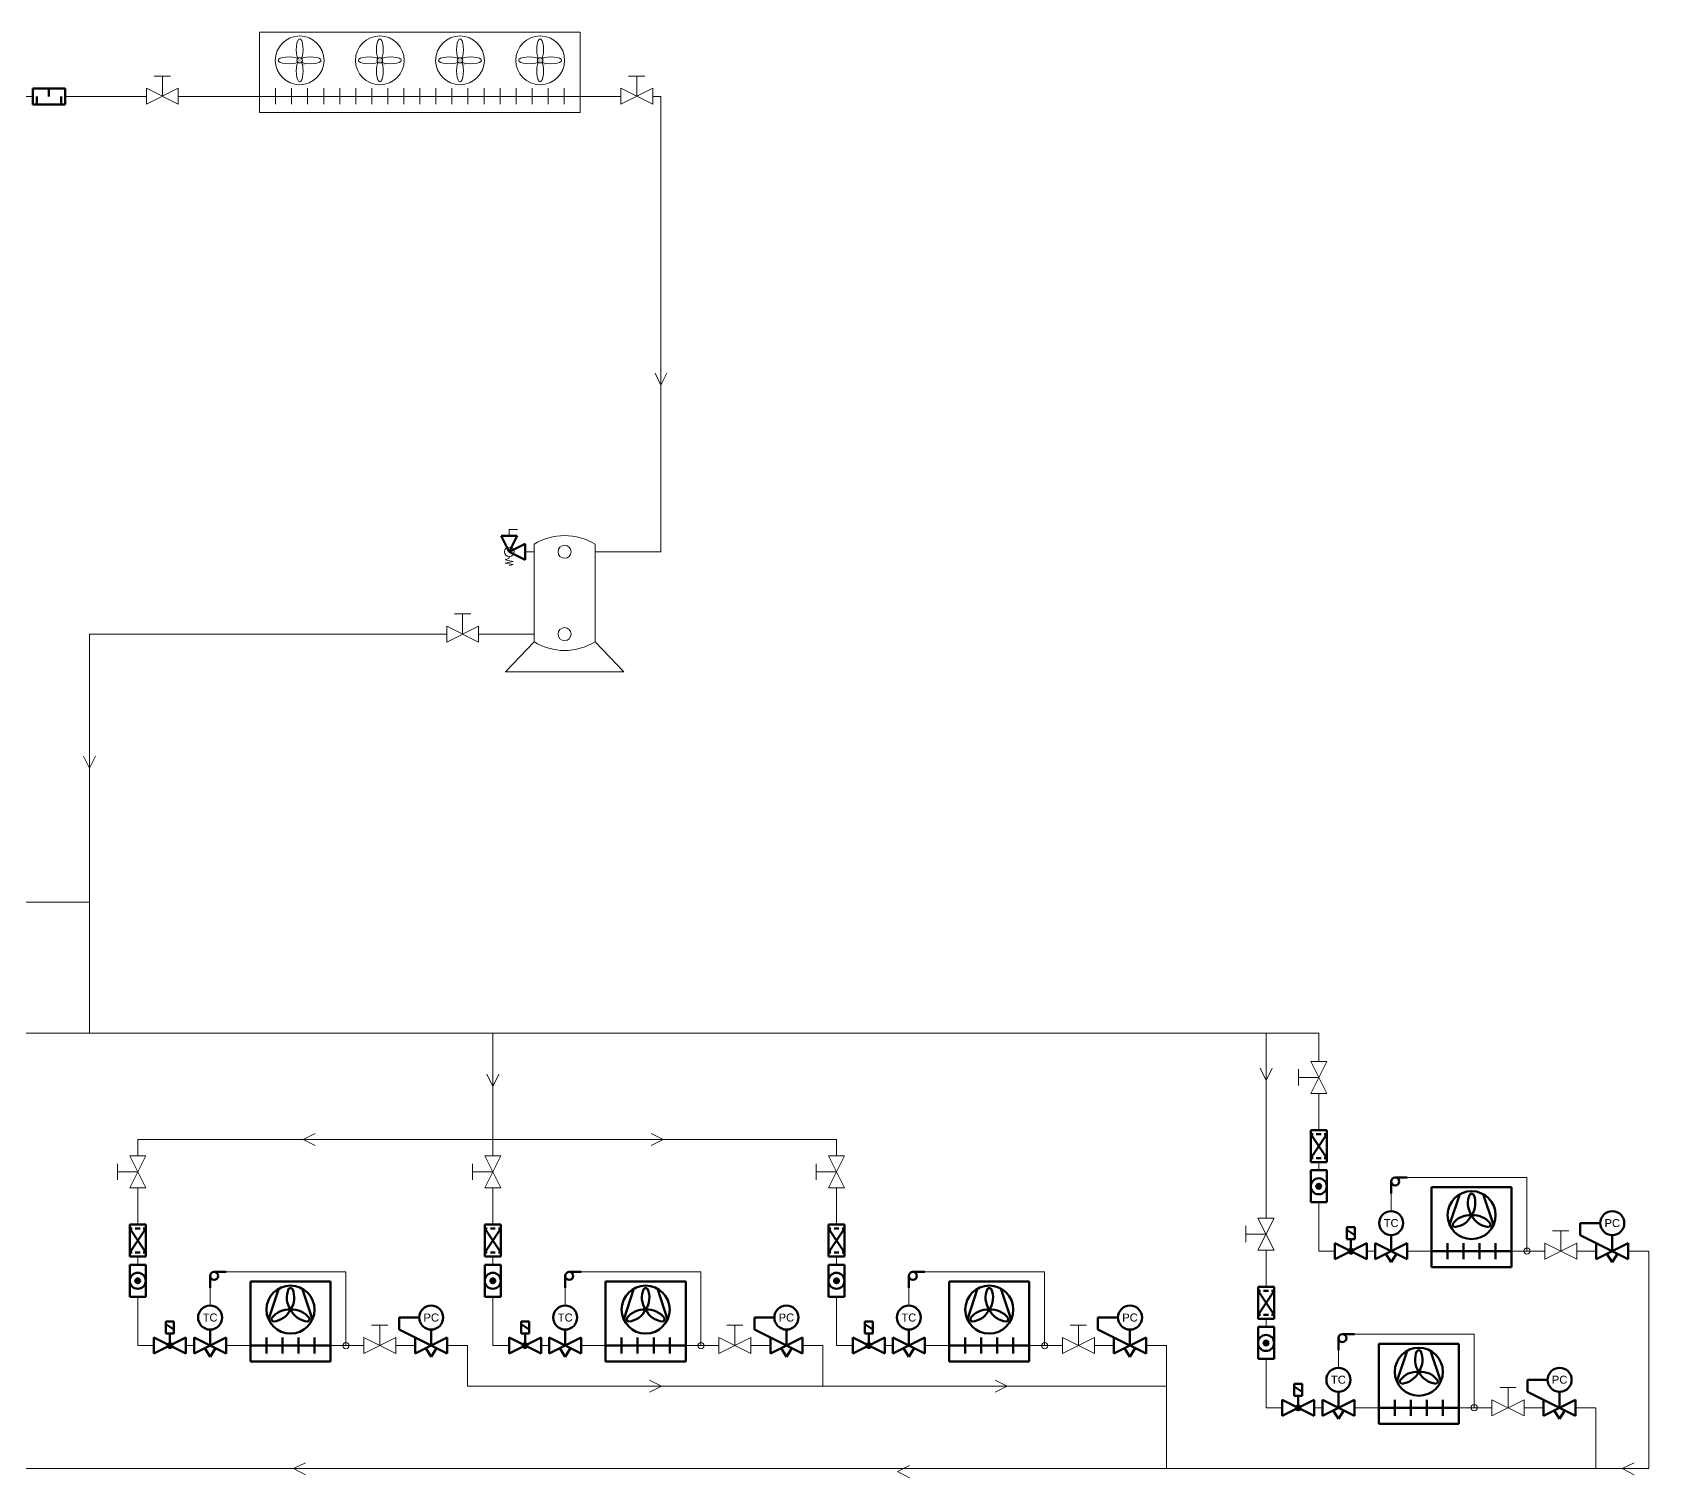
# Model space of a CAD drawing. Header units: inches. Extents: x 8.1 to 53.5, y 1.9 to 19.7.
# Drawn here: x 33.6 to 53.48, y 1.89 to 19.67 of the extents above; entities that cross this region are included whole.
import ezdxf

# ---------------------------------------------------------------- set-up
doc = ezdxf.new("R2010")
doc.units = ezdxf.units.IN
doc.header["$MEASUREMENT"] = 0
doc.layers.add('CONTOUR', color=7, linetype='Continuous', lineweight=50)
doc.layers.add('TEXT', color=7, linetype='Continuous', lineweight=25)
doc.styles.get("Standard").update_dxf_attribs({"font": 'arial.ttf'})

# ---------------------------------------------------------------- blocks, each defined once
blk = doc.blocks.new('shumozaglushitel')
at = {"layer": 'CONTOUR'}
for p, q in [((0, 2.5), (0, -2.5)), ((0, 2.5), (10, 2.5)), ((1.25, -2.5), (1.25, 0)), ((5, 2.5), (5, 0)), ((8.75, -2.5), (8.75, 0)), ((10, 2.5), (10, -2.5)), ((0, -2.5), (10, -2.5))]:
    blk.add_line(p, q, dxfattribs=at)
blk = doc.blocks.new('izparitel')
at = {"layer": 'CONTOUR'}
for p, q in [((25, 20), (0, 20)), ((0, 20), (0, -5)), ((5.649219, 8.197657), (8.850781, 17.802343)), ((16.149219, 17.802343), (19.350781, 8.197657)), ((25, -5), (25, 20)), ((0, 0), (25, 0)), ((5, -2.5), (5, 2.5)), ((10, 2.5), (10, -2.5)), ((15, -2.5), (15, 2.5)), ((20, 2.5), (20, -2.5)), ((0, -5), (25, -5))]:
    blk.add_line(p, q, dxfattribs=at)
blk.add_circle((12.5, 11.25), 7.5, dxfattribs=at)
for centre, radius, start, end in [((17.916667, 15), 6.588078, 155.57771, 214.695154), ((17.916667, 15), 6.588078, 155.57771, 214.695154), ((12.5, 17.101829), 0.851829, 46.909465, 133.090535), ((12.5, 17.101829), 0.851829, 46.909465, 133.090535), ((7.083333, 15), 6.588078, 325.304846, 24.42229), ((7.083333, 15), 6.588078, 325.304846, 24.42229), ((11.960738, 4.684029), 6.588078, 85.304846, 144.42229), ((6.544071, 14.065971), 6.588078, 275.57771, 334.695154), ((13.039262, 4.684029), 6.588078, 35.57771, 94.695154), ((18.455929, 14.065971), 6.588078, 205.304846, 264.42229), ((7.432168, 8.324086), 0.851829, 166.909465, 253.090535), ((17.567832, 8.324086), 0.851829, 286.909465, 13.090535)]:
    blk.add_arc(centre, radius, start, end, dxfattribs=at)
blk = doc.blocks.new('trv')
at = {"layer": 'CONTOUR'}
for p, q in [((10, -2.5), (0, 2.5)), ((0, 2.5), (0, -2.5)), ((0, -2.5), (10, 2.5)), ((5, 0), (5, 5)), ((10, 2.5), (10, -2.5)), ((5, -3.5), (3.333333, -0.833333)), ((5, -3.5), (6.666667, -0.833333))]:
    blk.add_line(p, q, dxfattribs=at)
blk.add_circle((5, 8.75), 3.75, dxfattribs=at)
at = {"layer": 'CONTOUR', "insert": (5, 8.75), "char_height": 2.5, "width": 100, "attachment_point": 5}
blk.add_mtext('TC', dxfattribs=at)
blk = doc.blocks.new('punkt-0')
at = {"layer": 'CONTOUR'}
h = blk.add_hatch(color=256, dxfattribs=at)
edge = h.paths.add_edge_path()
edge.add_arc((0, 0), 0.75, 0, 360)
blk.add_circle((0, 0), 0.75, dxfattribs=at)
blk = doc.blocks.new('solenoid-ventil')
at = {"layer": 'CONTOUR'}
for p, q in [((3.75, 7.5), (6.25, 7.5)), ((3.75, 7.5), (3.75, 3.75)), ((3.75, 6.67), (6.25, 5)), ((6.25, 7.5), (6.25, 3.75)), ((10, -2.5), (0, 2.5)), ((0, 2.5), (0, -2.5)), ((0, -2.5), (10, 2.5)), ((3.75, 3.75), (6.25, 3.75)), ((5, 0), (5, 3.75)), ((10, 2.5), (10, -2.5))]:
    blk.add_line(p, q, dxfattribs=at)
at = {"layer": 'CONTOUR', "rotation": 90}
blk.add_blockref('punkt-0', (5, 0), dxfattribs=at)
blk = doc.blocks.new('nabludatelno stuklo s indikator za vlaga')
at = {"layer": 'CONTOUR'}
for p, q in [((0, 2.5), (0, -2.5)), ((0, 2.5), (10, 2.5)), ((10, 2.5), (10, -2.5)), ((0, -2.5), (10, -2.5))]:
    blk.add_line(p, q, dxfattribs=at)
blk.add_circle((5, 0), 2.5, dxfattribs=at)
blk.add_blockref('punkt-0', (5, 0), dxfattribs=at)
blk = doc.blocks.new('filtur dehidrator')
at = {"layer": 'CONTOUR'}
for p, q in [((0, 2.5), (0, -2.5)), ((0, 2.5), (10, 2.5)), ((1.25, -2.5), (8.75, 2.5)), ((8.75, -2.5), (1.25, 2.5)), ((1.25, 2.5), (1.25, 1.75)), ((1.25, 0.75), (1.25, -0.75)), ((8.75, 2.5), (8.75, 1.75)), ((8.75, 0.75), (8.75, -0.75)), ((10, 2.5), (10, -2.5)), ((0, -2.5), (10, -2.5)), ((1.25, -2.5), (1.25, -1.75)), ((8.75, -2.5), (8.75, -1.75))]:
    blk.add_line(p, q, dxfattribs=at)
blk = doc.blocks.new('kapqrna truba1')
at = {"layer": 'CONTOUR'}
for p, q in [((3.75, 0), (0, 0)), ((5, -1.25), (5, -5))]:
    blk.add_line(p, q, dxfattribs=at)
blk.add_circle((3.75, -1.25), 1.25, dxfattribs=at)
blk = doc.blocks.new('pc-ventil2')
at = {"layer": 'CONTOUR'}
for p, q in [((-5, 5), (-5, 8.75)), ((1.25, 8.75), (-5, 8.75)), ((0, 2.5), (-5, 5)), ((10, -2.5), (0, 2.5)), ((0, 2.5), (0, -2.5)), ((0, -2.5), (10, 2.5)), ((5, 0), (5, 5)), ((10, 2.5), (10, -2.5)), ((5, -3.5), (3.333333, -0.833333)), ((5, -3.5), (6.666667, -0.833333))]:
    blk.add_line(p, q, dxfattribs=at)
blk.add_circle((5, 8.75), 3.75, dxfattribs=at)
at = {"layer": 'TEXT', "insert": (5, 8.75), "char_height": 2.5, "width": 100, "attachment_point": 5}
blk.add_mtext('PC', dxfattribs=at)
blk = doc.blocks.new('eckventil2')
at = {"layer": 'CONTOUR'}
for p, q in [((0, 2.5), (0, -2.5)), ((5, 0), (0, 2.5)), ((0, -2.5), (5, 0)), ((2.5, -5), (5, 0)), ((5, 0), (7.5, -5)), ((7.5, -5), (2.5, -5))]:
    blk.add_line(p, q, dxfattribs=at)

msp = doc.modelspace()

# ---------------------------------------------------------------- hatches: boundary and pattern name
at = {"lineweight": 15}
h = msp.add_hatch(color=256, dxfattribs=at)
h.dxf.hatch_style = 1
edge = h.paths.add_edge_path()
edge.add_arc((36.89, 19.324), 0.034, 0, 180)
edge.add_arc((36.89, 19.324), 0.034, 180, 314.9981)
edge.add_ellipse((36.89, 19.192), major_axis=(0, -0.132), ratio=0.316606, start_angle=504.8644, end_angle=504.8652)
edge.add_ellipse((37.022, 19.324), major_axis=(0.132, 0), ratio=0.316606, start_angle=-144.8652, end_angle=-144.8644)
edge.add_arc((36.89, 19.324), 0.034, 314.9995, 360)
edge = h.paths.add_edge_path()
edge.add_arc((37.876, 19.324), 0.034, 180, 314.9981)
edge.add_ellipse((37.876, 19.192), major_axis=(0, -0.132), ratio=0.316606, start_angle=504.8644, end_angle=504.8652)
edge.add_ellipse((38.008, 19.324), major_axis=(0.132, 0), ratio=0.316606, start_angle=-144.8652, end_angle=-144.8644)
edge.add_arc((37.876, 19.324), 0.034, 314.9995, 360)
edge.add_arc((37.876, 19.324), 0.034, 0, 180)
edge = h.paths.add_edge_path()
edge.add_arc((38.862, 19.324), 0.034, 180, 314.9981)
edge.add_ellipse((38.862, 19.192), major_axis=(0, -0.132), ratio=0.316606, start_angle=504.8644, end_angle=504.8652)
edge.add_ellipse((38.994, 19.324), major_axis=(0.132, 0), ratio=0.316606, start_angle=-144.8652, end_angle=-144.8644)
edge.add_arc((38.862, 19.324), 0.034, 314.9995, 360)
edge.add_arc((38.862, 19.324), 0.034, 0, 180)
edge = h.paths.add_edge_path()
edge.add_arc((39.848, 19.324), 0.034, 180, 314.9981)
edge.add_ellipse((39.848, 19.192), major_axis=(0, -0.132), ratio=0.316606, start_angle=504.8644, end_angle=504.8652)
edge.add_ellipse((39.979, 19.324), major_axis=(0.132, 0), ratio=0.316606, start_angle=-144.8652, end_angle=-144.8644)
edge.add_arc((39.848, 19.324), 0.034, 314.9995, 360)
edge.add_arc((39.848, 19.324), 0.034, 0, 180)

# ---------------------------------------------------------------- linework, layer by layer
for p, q in [((36.397, 19.669), (36.397, 18.881)), ((35.201, 19.131), (35.101, 19.131)), ((35.201, 18.881), (35.201, 19.131)), ((35.201, 19.131), (35.301, 19.131)), ((41.036, 18.881), (41.036, 19.131)), ((35.004, 18.98), (35.397, 18.783)), ((35.397, 18.98), (35.004, 18.783)), ((35.004, 18.98), (35.004, 18.783)), ((35.397, 18.783), (35.397, 18.98)), ((36.594, 18.98), (36.594, 18.783)), ((36.791, 18.98), (36.791, 18.783)), ((36.988, 18.98), (36.988, 18.783)), ((37.185, 18.98), (37.185, 18.783)), ((37.382, 18.98), (37.382, 18.783)), ((37.58, 18.98), (37.58, 18.783)), ((37.777, 18.98), (37.777, 18.783)), ((37.974, 18.98), (37.974, 18.783)), ((38.171, 18.98), (38.171, 18.783)), ((38.368, 18.98), (38.368, 18.783)), ((38.566, 18.98), (38.566, 18.783)), ((38.763, 18.98), (38.763, 18.783)), ((38.96, 18.98), (38.96, 18.783)), ((39.157, 18.98), (39.157, 18.783)), ((39.354, 18.98), (39.354, 18.783)), ((39.552, 18.98), (39.552, 18.783)), ((39.749, 18.98), (39.749, 18.783)), ((39.946, 18.98), (39.946, 18.783)), ((40.143, 18.98), (40.143, 18.783)), ((29.61, 18.881), (33.61, 18.881)), ((34.004, 18.881), (35.004, 18.881)), ((35.397, 18.881), (36.397, 18.881)), ((36.397, 18.881), (40.34, 18.881)), ((40.34, 18.881), (40.84, 18.881)), ((41.233, 18.881), (41.333, 18.881)), ((41.333, 18.881), (41.333, 17.381)), ((41.333, 17.381), (41.333, 13.278)), ((39.468, 13.474), (39.468, 13.554)), ((39.468, 13.554), (39.568, 13.554)), ((39.773, 13.372), (39.773, 12.172)), ((40.523, 13.372), (40.523, 12.172)), ((39.468, 13.199), (39.419, 13.18)), ((39.419, 13.18), (39.517, 13.16)), ((39.517, 13.16), (39.419, 13.14)), ((39.419, 13.14), (39.517, 13.121)), ((39.468, 13.219), (39.468, 13.199)), ((39.517, 13.121), (39.468, 13.111)), ((39.773, 13.278), (39.665, 13.278)), ((41.333, 13.278), (40.523, 13.278)), ((38.894, 12.266), (38.894, 12.516)), ((38.698, 12.266), (34.305, 12.266)), ((34.305, 8.969), (34.305, 12.266)), ((39.773, 12.266), (39.091, 12.266)), ((39.773, 12.172), (39.42, 11.801)), ((40.523, 12.172), (40.876, 11.801)), ((39.42, 11.801), (40.876, 11.801)), ((34.305, 8.969), (27.438, 8.969)), ((34.305, 8.969), (34.305, 7.358)), ((21.467, 7.358), (34.305, 7.358)), ((34.305, 7.358), (39.265, 7.358)), ((39.265, 7.358), (39.265, 6.047)), ((39.265, 7.358), (49.423, 7.358)), ((48.775, 5.282), (48.775, 7.358)), ((49.423, 7.358), (49.423, 7.208)), ((49.423, 7.008), (49.423, 7.208)), ((49.173, 6.812), (49.423, 6.812)), ((49.423, 6.162), (49.423, 6.615)), ((34.898, 5.847), (34.898, 6.047)), ((34.898, 6.047), (43.492, 6.047)), ((39.265, 5.847), (39.265, 6.047)), ((43.492, 6.047), (43.492, 5.847)), ((49.423, 5.669), (49.423, 5.769)), ((34.648, 5.65), (34.898, 5.65)), ((39.015, 5.65), (39.265, 5.65)), ((43.242, 5.65), (43.492, 5.65)), ((50.511, 5.58), (51.984, 5.58)), ((51.984, 5.58), (51.984, 4.675)), ((34.898, 5.001), (34.898, 5.453)), ((39.265, 5.001), (39.265, 5.453)), ((43.492, 5.001), (43.492, 5.453)), ((50.314, 5.167), (50.314, 5.384)), ((48.775, 5.082), (48.775, 5.282)), ((49.423, 5.175), (49.423, 5.275)), ((49.423, 4.675), (49.423, 5.175)), ((48.525, 4.885), (48.775, 4.885)), ((52.4, 4.675), (52.4, 4.925)), ((34.898, 4.507), (34.898, 4.607)), ((39.265, 4.507), (39.265, 4.607)), ((43.492, 4.507), (43.492, 4.607)), ((48.775, 4.236), (48.775, 4.688)), ((49.623, 4.675), (49.423, 4.675)), ((50.117, 4.675), (50.017, 4.675)), ((50.811, 4.675), (50.511, 4.675)), ((51.795, 4.675), (52.203, 4.675)), ((52.597, 4.675), (52.837, 4.675)), ((53.231, 4.675), (53.481, 4.675)), ((53.481, 4.675), (53.481, 4.175)), ((35.985, 4.419), (37.458, 4.419)), ((37.458, 4.419), (37.458, 3.513)), ((40.353, 4.419), (41.825, 4.419)), ((41.825, 4.419), (41.825, 3.513)), ((44.579, 4.419), (46.052, 4.419)), ((46.052, 4.419), (46.052, 3.513)), ((35.788, 4.005), (35.788, 4.222)), ((40.156, 4.005), (40.156, 4.222)), ((44.382, 4.005), (44.382, 4.222)), ((53.481, 4.175), (53.481, 1.999)), ((34.898, 4.013), (34.898, 4.113)), ((34.898, 3.513), (34.898, 4.013)), ((39.265, 4.013), (39.265, 4.113)), ((39.265, 3.513), (39.265, 4.013)), ((43.492, 4.013), (43.492, 4.113)), ((43.492, 3.513), (43.492, 4.013)), ((48.775, 3.742), (48.775, 3.842)), ((37.874, 3.513), (37.874, 3.763)), ((42.242, 3.513), (42.242, 3.763)), ((46.468, 3.513), (46.468, 3.763)), ((49.862, 3.654), (51.335, 3.654)), ((51.335, 3.654), (51.335, 2.748)), ((35.098, 3.513), (34.898, 3.513)), ((35.591, 3.513), (35.491, 3.513)), ((36.285, 3.513), (35.985, 3.513)), ((37.269, 3.513), (37.677, 3.513)), ((38.071, 3.513), (38.311, 3.513)), ((38.705, 3.513), (38.955, 3.513)), ((38.955, 3.513), (38.955, 3.013)), ((39.465, 3.513), (39.265, 3.513)), ((39.959, 3.513), (39.859, 3.513)), ((40.653, 3.513), (40.353, 3.513)), ((41.637, 3.513), (42.045, 3.513)), ((42.439, 3.513), (42.679, 3.513)), ((43.073, 3.513), (43.323, 3.513)), ((43.323, 3.513), (43.323, 3.013)), ((43.692, 3.513), (43.492, 3.513)), ((44.185, 3.513), (44.085, 3.513)), ((44.879, 3.513), (44.579, 3.513)), ((45.863, 3.513), (46.271, 3.513)), ((46.665, 3.513), (46.905, 3.513)), ((47.299, 3.513), (47.549, 3.513)), ((47.549, 3.513), (47.549, 3.013)), ((49.665, 3.24), (49.665, 3.457)), ((48.775, 3.248), (48.775, 3.348)), ((48.775, 2.748), (48.775, 3.248)), ((47.549, 3.013), (38.955, 3.013)), ((47.549, 3.013), (47.549, 1.999)), ((51.751, 2.748), (51.751, 2.998)), ((48.975, 2.748), (48.775, 2.748)), ((49.468, 2.748), (49.368, 2.748)), ((50.162, 2.748), (49.862, 2.748)), ((51.146, 2.748), (51.554, 2.748)), ((51.948, 2.748), (52.189, 2.748)), ((52.582, 2.748), (52.832, 2.748)), ((52.832, 2.748), (52.832, 2.248)), ((52.832, 2.248), (52.832, 1.999)), ((47.549, 1.999), (33.52, 1.999)), ((52.832, 1.999), (47.549, 1.999)), ((53.481, 1.999), (52.832, 1.999))]:
    msp.add_line(p, q, dxfattribs=at)
for points in [[(36.397, 18.881), (36.397, 18.684), (40.34, 18.684), (40.34, 19.669), (36.397, 19.669)], [(40.936, 19.131), (41.036, 19.131), (41.136, 19.131)], [(41.407, 15.477), (41.333, 15.329), (41.26, 15.477)], [(38.794, 12.516), (38.894, 12.516), (38.994, 12.516)], [(34.379, 10.765), (34.305, 10.617), (34.231, 10.765)], [(39.339, 6.85), (39.265, 6.702), (39.191, 6.85)], [(48.849, 6.924), (48.775, 6.776), (48.701, 6.924)], [(49.173, 6.712), (49.173, 6.812), (49.173, 6.912)], [(37.081, 5.973), (36.934, 6.047), (37.081, 6.121)], [(41.212, 6.121), (41.359, 6.047), (41.212, 5.973)], [(34.648, 5.55), (34.648, 5.65), (34.648, 5.75)], [(39.015, 5.55), (39.015, 5.65), (39.015, 5.75)], [(43.242, 5.55), (43.242, 5.65), (43.242, 5.75)], [(48.525, 4.785), (48.525, 4.885), (48.525, 4.985)], [(52.3, 4.925), (52.4, 4.925), (52.5, 4.925)], [(37.774, 3.763), (37.874, 3.763), (37.974, 3.763)], [(42.142, 3.763), (42.242, 3.763), (42.342, 3.763)], [(46.368, 3.763), (46.468, 3.763), (46.568, 3.763)], [(41.193, 3.087), (41.341, 3.013), (41.193, 2.94)], [(45.445, 3.087), (45.593, 3.013), (45.445, 2.94)], [(51.651, 2.998), (51.751, 2.998), (51.851, 2.998)], [(36.962, 1.925), (36.814, 1.999), (36.962, 2.072)], [(44.391, 1.888), (44.243, 1.962), (44.391, 2.036)], [(53.304, 1.925), (53.157, 1.999), (53.304, 2.072)]]:
    msp.add_lwpolyline(points, dxfattribs=at)
for points in [[(40.84, 18.98), (40.84, 18.783), (41.233, 18.98), (41.233, 18.783)], [(38.698, 12.364), (38.698, 12.167), (39.091, 12.364), (39.091, 12.167)], [(49.325, 6.615), (49.522, 6.615), (49.325, 7.008), (49.522, 7.008)], [(34.799, 5.453), (34.996, 5.453), (34.799, 5.847), (34.996, 5.847)], [(39.167, 5.453), (39.364, 5.453), (39.167, 5.847), (39.364, 5.847)], [(43.393, 5.453), (43.59, 5.453), (43.393, 5.847), (43.59, 5.847)], [(48.676, 4.688), (48.873, 4.688), (48.676, 5.082), (48.873, 5.082)], [(52.203, 4.773), (52.203, 4.577), (52.597, 4.773), (52.597, 4.577)], [(37.677, 3.612), (37.677, 3.415), (38.071, 3.612), (38.071, 3.415)], [(42.045, 3.612), (42.045, 3.415), (42.439, 3.612), (42.439, 3.415)], [(46.271, 3.612), (46.271, 3.415), (46.665, 3.612), (46.665, 3.415)], [(51.554, 2.847), (51.554, 2.65), (51.948, 2.847), (51.948, 2.65)]]:
    msp.add_lwpolyline(points, close=True, dxfattribs=at)
for centre, radius in [((36.89, 19.324), 0.3), ((37.876, 19.324), 0.3), ((38.862, 19.324), 0.3), ((39.848, 19.324), 0.3), ((36.89, 19.324), 0.034), ((37.876, 19.324), 0.034), ((38.862, 19.324), 0.034), ((39.848, 19.324), 0.034), ((39.468, 13.278), 0.0586), ((40.148, 13.278), 0.08), ((40.148, 12.266), 0.08), ((51.984, 4.675), 0.0381), ((37.458, 3.513), 0.0381), ((41.825, 3.513), 0.0381), ((46.052, 3.513), 0.0381), ((51.335, 2.748), 0.0381)]:
    msp.add_circle(centre, radius, dxfattribs=at)
for centre, start, end in [((40.148, 12.77), 57.9946, 122.0054), ((40.148, 12.772), 237.9946, 302.0054)]:
    msp.add_arc(centre, 0.708, start, end, dxfattribs=at)
for centre, major_axis, start_param, end_param in [((36.89, 19.456), (0, -0.132), 0.61325, 5.669955), ((37.876, 19.456), (0, -0.132), 0.61325, 5.669955), ((38.862, 19.456), (0, -0.132), 0.61325, 5.669955), ((39.848, 19.456), (0, -0.132), 0.61325, 5.669955), ((36.758, 19.324), (-0.132, 0), 3.754824, 8.811547), ((36.89, 19.192), (0, -0.132), 3.754806, 8.81156), ((37.744, 19.324), (-0.132, 0), 3.754824, 8.811547), ((37.876, 19.192), (0, -0.132), 3.754806, 8.81156), ((38.73, 19.324), (-0.132, 0), 3.754824, 8.811547), ((38.862, 19.192), (0, -0.132), 3.754806, 8.81156), ((39.716, 19.324), (-0.132, 0), 3.754824, 8.811547), ((39.848, 19.192), (0, -0.132), 3.754806, 8.81156)]:
    msp.add_ellipse(centre, major_axis=major_axis, ratio=0.316606, start_param=start_param, end_param=end_param, dxfattribs=at)
at = {"lineweight": 15, "extrusion": (0, 0, -1)}
for centre in [(37.022, 19.324), (38.008, 19.324), (38.994, 19.324), (39.979, 19.324)]:
    msp.add_ellipse(centre, major_axis=(0.132, 0), ratio=0.316606, start_param=3.754824, end_param=8.811561, dxfattribs=at)

# ---------------------------------------------------------------- block references
at = {"lineweight": 15, "xscale": 0.03937007874015748, "yscale": 0.03937007874015748, "zscale": 0.03937007874015748}
for name, p, rotation in [('eckventil2', (39.665, 13.278), 180), ('filtur dehidrator', (49.423, 6.162), 270), ('nabludatelno stuklo s indikator za vlaga', (49.423, 5.669), 270), ('kapqrna truba1', (50.314, 5.384), 90), ('filtur dehidrator', (34.898, 5.001), 270), ('filtur dehidrator', (39.265, 5.001), 270), ('filtur dehidrator', (43.492, 5.001), 270), ('nabludatelno stuklo s indikator za vlaga', (34.898, 4.507), 270), ('kapqrna truba1', (35.788, 4.222), 90), ('nabludatelno stuklo s indikator za vlaga', (39.265, 4.507), 270), ('kapqrna truba1', (40.156, 4.222), 90), ('nabludatelno stuklo s indikator za vlaga', (43.492, 4.507), 270), ('kapqrna truba1', (44.382, 4.222), 90), ('filtur dehidrator', (48.775, 4.236), 270), ('nabludatelno stuklo s indikator za vlaga', (48.775, 3.742), 270), ('kapqrna truba1', (49.665, 3.457), 90)]:
    msp.add_blockref(name, p, dxfattribs=dict(at, rotation=rotation))
for name, p in [('izparitel', (50.811, 4.675)), ('solenoid-ventil', (49.623, 4.675)), ('trv', (50.117, 4.675)), ('pc-ventil2', (52.837, 4.675)), ('izparitel', (36.285, 3.513)), ('izparitel', (40.653, 3.513)), ('izparitel', (44.879, 3.513)), ('trv', (35.591, 3.513)), ('pc-ventil2', (38.311, 3.513)), ('trv', (39.959, 3.513)), ('pc-ventil2', (42.679, 3.513)), ('trv', (44.185, 3.513)), ('pc-ventil2', (46.905, 3.513)), ('solenoid-ventil', (35.098, 3.513)), ('solenoid-ventil', (39.465, 3.513)), ('solenoid-ventil', (43.692, 3.513)), ('izparitel', (50.162, 2.748)), ('trv', (49.468, 2.748)), ('pc-ventil2', (52.189, 2.748)), ('solenoid-ventil', (48.975, 2.748))]:
    msp.add_blockref(name, p, dxfattribs=at)
at = {"layer": 'CONTOUR', "color": 240, "lineweight": 158, "true_color": 0xed1f24, "xscale": 0.03937007874015748, "yscale": 0.03937007874015748, "zscale": 0.03937007874015748}
msp.add_blockref('shumozaglushitel', (33.61, 18.881), dxfattribs=at)

doc.saveas('drawing.dxf')
